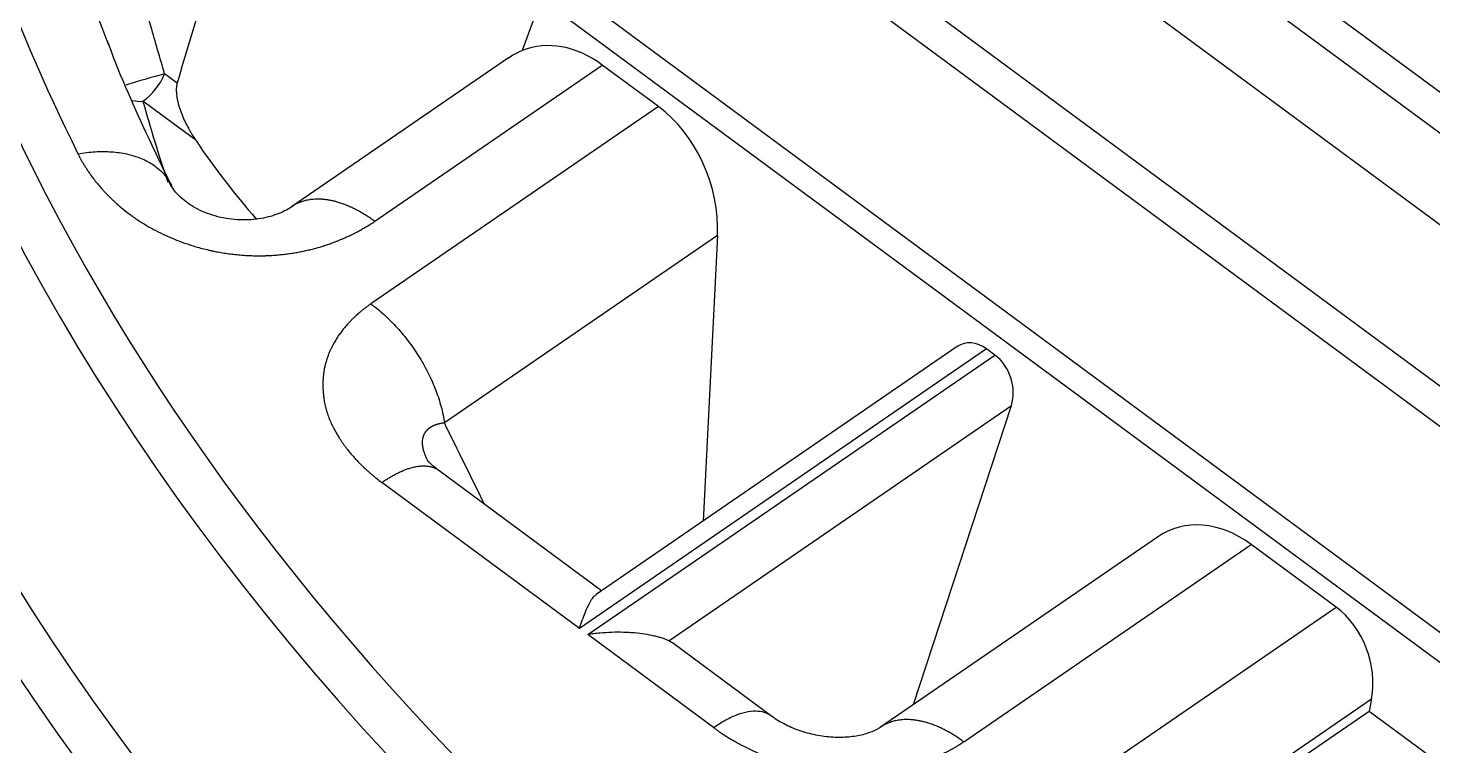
# Model space of a CAD drawing. Header units: millimetres. Extents: x -1286 to 291, y 5350 to 5880.
# Drawn here: x 45.72 to 83.12, y 5648.34 to 5667.45 of the extents above; entities that cross this region are included whole.
import ezdxf

# ---------------------------------------------------------------- set-up
doc = ezdxf.new("R2010")
doc.units = ezdxf.units.MM
doc.layers.add('粗实线层', color=7, linetype='Continuous', lineweight=35)

msp = doc.modelspace()

# ---------------------------------------------------------------- linework, layer by layer
at = {"layer": '粗实线层', "lineweight": 25}
for p, q in [((99.204, 5653.999), (66.855, 5677.894)), ((66.222, 5677.279), (98.571, 5653.384)), ((65.752, 5675.186), (98.1, 5651.291)), ((93.715, 5650.231), (61.367, 5674.126)), ((93.08, 5649.623), (60.732, 5673.518)), ((59.582, 5668.894), (91.931, 5644.999)), ((59.38, 5668.239), (58.875, 5666.857)), ((59.38, 5668.239), (91.729, 5644.345)), ((58.505, 5666.66), (52.728, 5662.694)), ((49.685, 5665.99), (49.352, 5666.236)), ((54.944, 5662.308), (61.005, 5666.469)), ((62.5, 5665.365), (61.005, 5666.469)), ((50.18, 5664.467), (48.775, 5665.504)), ((62.5, 5665.365), (54.845, 5660.11)), ((64.068, 5661.927), (56.802, 5656.939)), ((64.068, 5661.927), (63.688, 5654.326)), ((71.236, 5658.912), (60.395, 5651.469)), ((60.616, 5651.306), (71.457, 5658.749)), ((70.456, 5658.972), (60.842, 5652.373)), ((71.457, 5658.749), (71.236, 5658.912)), ((62.775, 5651.14), (71.898, 5657.403)), ((69.294, 5649.444), (71.898, 5657.403)), ((60.988, 5652.473), (56.65, 5655.677)), ((60.395, 5651.469), (55.134, 5655.356)), ((75.784, 5653.899), (68.412, 5648.838)), ((70.627, 5648.452), (78.282, 5653.707)), ((80.543, 5652.037), (78.282, 5653.707)), ((64.668, 5641.14), (80.543, 5652.037)), ((63.965, 5648.832), (60.616, 5651.306)), ((65.481, 5649.154), (62.871, 5651.082)), ((65.786, 5638.814), (81.488, 5649.593)), ((81.488, 5649.593), (81.428, 5649.271)), ((71.105, 5642.185), (81.428, 5649.271)), ((81.428, 5649.271), (84.093, 5647.302))]:
    msp.add_line(p, q, dxfattribs=at)
for centre, major_axis, ratio, start_param, end_param in [((123.545, 5677.375), (-82.27, 14.355), 0.699163, 5.736612, 7.185331), ((118.501, 5677.009), (-100.383, 17.515), 0.699163, 6.161367, 8.554451), ((118.501, 5677.009), (100.021, -17.452), 0.699163, 3.021746, 5.411936), ((122.418, 5670.919), (85.524, -14.923), 0.699163, 3.013339, 4.072052), ((123.443, 5676.79), (83.245, -14.525), 0.699163, 3.134506, 4.043739), ((122.52, 5671.504), (84.549, -14.753), 0.699163, 3.153167, 4.072053), ((123.545, 5677.375), (-80.92, 14.119), 0.699163, 0.282738, 0.474088), ((123.278, 5675.847), (-77.924, 13.597), 0.699163, 0.282738, 0.402661), ((66.808, 5682.645), (-19.424, -48.892), 0.203927, 4.978648, 5.139661), ((60.032, 5663.807), (1.105, -3.07), 0.747187, 2.300502, 3.164608), ((48.874, 5666.07), (-0.772, -0.226), 0.039466, 4.033366, 5.508064), ((48.874, 5666.07), (0.478, 0.647), 0.415765, 4.018489, 5.257666), ((48.874, 5666.07), (-0.775, -0.215), 0.678469, 0.885924, 1.258803), ((122.186, 5669.588), (-74.345, 12.972), 0.699163, 0.320879, 0.361323), ((61.527, 5662.703), (1.105, -3.07), 0.747187, 1.061318, 2.300502), ((73.661, 5670.853), (-26.133, 4.56), 0.699163, 0.590576, 0.712423), ((118.436, 5676.636), (-100.877, 17.602), 0.699163, 0.472789, 2.271266), ((70.932, 5658.08), (0.345, -0.959), 0.747187, 2.300502, 3.334803), ((71.153, 5657.917), (0.345, -0.959), 0.747187, 0.764612, 2.300502), ((117.572, 5671.681), (-100.514, 17.538), 0.699163, 0.473596, 2.412968), ((77.309, 5651.045), (1.105, -3.07), 0.747187, 2.300502, 3.334814), ((79.935, 5650.374), (0.691, -1.919), 0.747187, 0.904238, 2.300502), ((61.013, 5648.456), (-1.846, -2.635), 0.439955, 3.130506, 3.209779)]:
    msp.add_ellipse(centre, major_axis=major_axis, ratio=ratio, start_param=start_param, end_param=end_param, dxfattribs=at)
for points, degree in [([(49.352, 5666.236), (49.225, 5666.668), (48.982, 5667.51), (48.758, 5668.311), (48.651, 5668.7)], 3), ([(57.865, 5654.78), (57.511, 5655.5), (57.157, 5656.22), (56.802, 5656.939)], 3), ([(56.681, 5655.654), (56.376, 5655.886), (56.347, 5655.95)], 2)]:
    msp.add_open_spline(points, degree=degree, dxfattribs=at)
for points, knots in [([(49.559, 5663.211), (49.348, 5663.636), (48.752, 5664.89), (48.162, 5666.189), (47.845, 5667.065), (47.831, 5667.104)], [0, 0, 0, 0, 0.329907, 0.969521, 1, 1, 1, 1]), ([(58.509, 5666.662), (58.56, 5666.697), (58.612, 5666.73), (58.733, 5666.796), (58.803, 5666.829), (58.875, 5666.857)], [0, 0, 0, 0, 0.447819, 0.447819, 1, 1, 1, 1]), ([(49.685, 5665.99), (49.675, 5665.956), (49.668, 5665.92), (49.664, 5665.872), (49.663, 5665.863), (49.662, 5665.843), (49.661, 5665.815), (49.661, 5665.786), (49.663, 5665.747), (49.664, 5665.728), (49.667, 5665.69), (49.67, 5665.671), (49.677, 5665.615), (49.683, 5665.578), (49.698, 5665.506), (49.707, 5665.471), (49.72, 5665.418), (49.725, 5665.401), (49.735, 5665.367), (49.74, 5665.35), (49.767, 5665.266), (49.791, 5665.202), (49.841, 5665.078), (49.868, 5665.018), (49.924, 5664.9), (49.954, 5664.843), (49.999, 5664.759), (50.015, 5664.731), (50.047, 5664.677), (50.063, 5664.65), (50.112, 5664.57), (50.145, 5664.518), (50.18, 5664.467)], [0, 0, 0, 0, 0.0625, 0.0625, 0.078125, 0.078125, 0.09375, 0.125, 0.125, 0.15625, 0.15625, 0.1875, 0.1875, 0.25, 0.25, 0.3125, 0.3125, 0.34375, 0.34375, 0.375, 0.375, 0.5, 0.5, 0.625, 0.625, 0.75, 0.75, 0.8125, 0.8125, 0.875, 0.875, 1, 1, 1, 1]), ([(47.043, 5664.108), (47.198, 5664.135), (47.351, 5664.153), (47.65, 5664.17), (47.796, 5664.169), (48.078, 5664.149), (48.214, 5664.129), (48.472, 5664.072), (48.595, 5664.035), (48.823, 5663.943), (48.929, 5663.888), (49.121, 5663.763), (49.208, 5663.692), (49.343, 5663.554), (49.396, 5663.49), (49.442, 5663.422)], [0, 0, 0, 0, 0.147637, 0.147637, 0.295274, 0.295274, 0.442911, 0.442911, 0.590547, 0.590547, 0.738184, 0.738184, 0.885821, 0.885821, 1, 1, 1, 1]), ([(47.043, 5664.108), (47.048, 5664.099), (47.057, 5664.079), (47.073, 5664.05), (47.088, 5664.019), (47.105, 5663.987), (47.123, 5663.955), (47.141, 5663.921), (47.161, 5663.887), (47.181, 5663.852), (47.203, 5663.816), (47.225, 5663.778), (47.249, 5663.74), (47.274, 5663.702), (47.3, 5663.662), (47.327, 5663.621), (47.378, 5663.547), (47.453, 5663.446), (47.549, 5663.325), (47.637, 5663.221), (47.71, 5663.139), (47.771, 5663.073), (47.824, 5663.018), (47.877, 5662.965), (47.93, 5662.913), (47.982, 5662.863), (48.035, 5662.814), (48.088, 5662.767), (48.188, 5662.679), (48.35, 5662.546), (48.58, 5662.378), (48.82, 5662.225), (49.059, 5662.09), (49.298, 5661.97), (49.545, 5661.859), (49.794, 5661.761), (50.008, 5661.686), (50.194, 5661.629), (50.353, 5661.584), (50.493, 5661.55), (50.607, 5661.525), (50.689, 5661.508), (50.771, 5661.492), (50.853, 5661.477), (50.935, 5661.464), (51.044, 5661.448), (51.186, 5661.429), (51.364, 5661.411), (51.511, 5661.401), (51.626, 5661.395), (51.707, 5661.393), (51.794, 5661.391), (51.886, 5661.39), (51.984, 5661.392), (52.106, 5661.395), (52.246, 5661.403), (52.398, 5661.416), (52.536, 5661.431), (52.647, 5661.446), (52.735, 5661.458), (52.806, 5661.469), (52.876, 5661.481), (52.945, 5661.494), (53.013, 5661.508), (53.081, 5661.522), (53.148, 5661.537), (53.215, 5661.553), (53.281, 5661.569), (53.346, 5661.586), (53.411, 5661.604), (53.475, 5661.622), (53.538, 5661.641), (53.601, 5661.661), (53.663, 5661.681), (53.724, 5661.702), (53.785, 5661.723), (53.853, 5661.748), (53.925, 5661.776), (54, 5661.805), (54.066, 5661.833), (54.125, 5661.859), (54.191, 5661.888), (54.271, 5661.924), (54.373, 5661.973), (54.462, 5662.019), (54.534, 5662.057), (54.583, 5662.084), (54.633, 5662.113), (54.683, 5662.142), (54.735, 5662.173), (54.786, 5662.205), (54.839, 5662.238), (54.891, 5662.272), (54.926, 5662.296), (54.944, 5662.308)], [0, 0, 0, 0, 0.004175, 0.008498, 0.01297, 0.017592, 0.022364, 0.027285, 0.032355, 0.037576, 0.042947, 0.048468, 0.054139, 0.059961, 0.065933, 0.072056, 0.07833, 0.09965, 0.118489, 0.13484, 0.148694, 0.157831, 0.166795, 0.175587, 0.184206, 0.192649, 0.200918, 0.209013, 0.216932, 0.246522, 0.27992, 0.311524, 0.338625, 0.367635, 0.39575, 0.422926, 0.450117, 0.465314, 0.482063, 0.500359, 0.508843, 0.517296, 0.525717, 0.534107, 0.542466, 0.550794, 0.567672, 0.585694, 0.604851, 0.612532, 0.620794, 0.629637, 0.639061, 0.649065, 0.659648, 0.676795, 0.692634, 0.707163, 0.720388, 0.727961, 0.735513, 0.743045, 0.750557, 0.75805, 0.765523, 0.772977, 0.78041, 0.787824, 0.795216, 0.802588, 0.809938, 0.817265, 0.824569, 0.831852, 0.839114, 0.846355, 0.853577, 0.863601, 0.872764, 0.881069, 0.888518, 0.895113, 0.905897, 0.919169, 0.934915, 0.941471, 0.948196, 0.95509, 0.962154, 0.969386, 0.976787, 0.984357, 0.992095, 1, 1, 1, 1]), ([(52.799, 5662.741), (52.704, 5662.664), (52.473, 5662.535), (52.018, 5662.383), (51.54, 5662.333), (51.136, 5662.358), (50.837, 5662.409), (50.552, 5662.491), (50.199, 5662.636), (49.839, 5662.868), (49.569, 5663.16), (49.464, 5663.344), (49.436, 5663.436)], [0, 0, 0, 0, 0.137507, 0.267093, 0.386888, 0.443886, 0.499772, 0.555707, 0.612819, 0.732903, 0.862599, 1, 1, 1, 1]), ([(49.442, 5663.422), (49.455, 5663.402), (49.468, 5663.382), (49.498, 5663.332), (49.514, 5663.301), (49.53, 5663.271)], [0, 0, 0, 0, 0.410368, 0.410368, 1, 1, 1, 1]), ([(173.327, 5612.382), (172.725, 5612.156), (170.964, 5611.514), (167.991, 5610.521), (164.376, 5609.453), (160.684, 5608.497), (156.921, 5607.657), (153.093, 5606.932), (149.207, 5606.324), (145.269, 5605.834), (141.285, 5605.464), (137.263, 5605.213), (133.21, 5605.082), (129.132, 5605.072), (125.035, 5605.182), (120.927, 5605.412), (116.816, 5605.762), (112.707, 5606.232), (108.607, 5606.819), (104.524, 5607.525), (100.465, 5608.346), (96.435, 5609.283), (92.443, 5610.332), (88.495, 5611.494), (84.597, 5612.764), (80.756, 5614.143), (76.978, 5615.626), (73.27, 5617.212), (69.638, 5618.898), (66.089, 5620.681), (62.627, 5622.558), (59.259, 5624.526), (55.991, 5626.581), (52.828, 5628.72), (49.776, 5630.94), (46.838, 5633.237), (44.022, 5635.606), (41.33, 5638.044), (38.768, 5640.546), (36.34, 5643.109), (34.05, 5645.729), (31.901, 5648.4), (29.898, 5651.118), (28.043, 5653.878), (26.343, 5656.678), (24.984, 5659.144), (24.237, 5660.683), (23.965, 5661.27)], [0, 0, 0, 0, 0.011907, 0.03456, 0.057214, 0.079868, 0.102523, 0.125177, 0.147832, 0.170486, 0.193142, 0.215797, 0.238453, 0.261109, 0.283765, 0.306422, 0.329078, 0.351735, 0.374392, 0.397049, 0.419705, 0.442362, 0.465019, 0.487675, 0.510331, 0.532987, 0.555642, 0.578298, 0.600952, 0.623607, 0.64626, 0.668914, 0.691567, 0.714219, 0.736872, 0.759524, 0.782176, 0.804829, 0.827481, 0.850134, 0.872788, 0.895443, 0.918099, 0.940757, 0.963418, 0.986081, 1, 1, 1, 1]), ([(54.845, 5660.11), (54.836, 5660.104), (54.818, 5660.092), (54.791, 5660.073), (54.762, 5660.052), (54.731, 5660.03), (54.699, 5660.006), (54.665, 5659.98), (54.63, 5659.953), (54.594, 5659.924), (54.557, 5659.893), (54.502, 5659.846), (54.436, 5659.787), (54.364, 5659.718), (54.305, 5659.658), (54.256, 5659.605), (54.212, 5659.557), (54.17, 5659.509), (54.129, 5659.461), (54.089, 5659.411), (54.05, 5659.36), (54.012, 5659.308), (53.975, 5659.255), (53.939, 5659.201), (53.905, 5659.145), (53.872, 5659.089), (53.836, 5659.025), (53.8, 5658.954), (53.762, 5658.874), (53.726, 5658.792), (53.693, 5658.707), (53.663, 5658.619), (53.637, 5658.529), (53.613, 5658.43), (53.592, 5658.324), (53.577, 5658.214), (53.568, 5658.108), (53.564, 5658.005), (53.564, 5657.906), (53.568, 5657.825), (53.572, 5657.759), (53.577, 5657.704), (53.583, 5657.644), (53.592, 5657.58), (53.603, 5657.511), (53.617, 5657.437), (53.635, 5657.359), (53.657, 5657.277), (53.69, 5657.167), (53.738, 5657.038), (53.802, 5656.896), (53.867, 5656.769), (53.93, 5656.656), (53.985, 5656.566), (54.031, 5656.493), (54.071, 5656.432), (54.116, 5656.368), (54.165, 5656.301), (54.23, 5656.217), (54.307, 5656.123), (54.394, 5656.025), (54.463, 5655.95), (54.515, 5655.896), (54.551, 5655.86), (54.582, 5655.828), (54.609, 5655.802), (54.637, 5655.776), (54.671, 5655.742), (54.722, 5655.695), (54.773, 5655.649), (54.817, 5655.61), (54.849, 5655.582), (54.884, 5655.553), (54.92, 5655.523), (54.958, 5655.491), (54.999, 5655.459), (55.042, 5655.425), (55.087, 5655.391), (55.118, 5655.367), (55.134, 5655.356)], [0, 0, 0, 0, 0.005135, 0.010651, 0.016547, 0.022825, 0.029484, 0.036526, 0.043951, 0.051759, 0.059952, 0.068529, 0.088308, 0.10555, 0.120248, 0.1324, 0.143498, 0.154703, 0.166018, 0.177441, 0.188976, 0.200623, 0.212383, 0.224256, 0.236242, 0.24834, 0.260547, 0.276693, 0.293196, 0.310057, 0.327276, 0.344856, 0.362799, 0.381103, 0.403086, 0.424251, 0.444591, 0.464105, 0.482791, 0.500651, 0.51011, 0.520439, 0.531641, 0.543714, 0.55666, 0.570477, 0.585165, 0.60072, 0.61714, 0.646967, 0.674194, 0.698828, 0.720872, 0.740333, 0.751799, 0.763989, 0.7769, 0.79053, 0.804879, 0.828211, 0.848946, 0.867093, 0.876072, 0.884007, 0.890898, 0.896748, 0.901556, 0.908321, 0.91894, 0.933404, 0.939472, 0.945875, 0.95261, 0.959679, 0.96708, 0.974813, 0.982878, 0.991274, 1, 1, 1, 1]), ([(54.845, 5660.11), (54.966, 5660.021), (55.086, 5659.922), (55.32, 5659.708), (55.434, 5659.594), (55.652, 5659.352), (55.758, 5659.224), (55.956, 5658.959), (56.05, 5658.821), (56.224, 5658.539), (56.305, 5658.395), (56.45, 5658.103), (56.515, 5657.955), (56.627, 5657.661), (56.675, 5657.513), (56.753, 5657.223), (56.782, 5657.079), (56.803, 5656.94)], [0, 0, 0, 0, 0.125, 0.125, 0.25, 0.25, 0.375, 0.375, 0.5, 0.5, 0.625, 0.625, 0.75, 0.75, 0.875, 0.875, 1, 1, 1, 1]), ([(56.802, 5656.939), (56.797, 5656.939), (56.786, 5656.937), (56.769, 5656.935), (56.753, 5656.933), (56.737, 5656.93), (56.722, 5656.928), (56.706, 5656.925), (56.691, 5656.922), (56.676, 5656.918), (56.661, 5656.915), (56.647, 5656.911), (56.632, 5656.908), (56.618, 5656.904), (56.605, 5656.9), (56.591, 5656.895), (56.578, 5656.891), (56.565, 5656.886), (56.552, 5656.882), (56.539, 5656.877), (56.527, 5656.872), (56.515, 5656.866), (56.503, 5656.861), (56.491, 5656.856), (56.48, 5656.85), (56.469, 5656.844), (56.458, 5656.838), (56.447, 5656.832), (56.436, 5656.826), (56.426, 5656.819), (56.416, 5656.813), (56.406, 5656.806), (56.397, 5656.799), (56.388, 5656.793), (56.379, 5656.785), (56.37, 5656.778), (56.361, 5656.771), (56.353, 5656.763), (56.345, 5656.756), (56.337, 5656.748), (56.33, 5656.74), (56.322, 5656.732), (56.315, 5656.724), (56.308, 5656.716), (56.302, 5656.708), (56.295, 5656.699), (56.289, 5656.691), (56.283, 5656.682), (56.277, 5656.673), (56.272, 5656.664), (56.267, 5656.655), (56.262, 5656.646), (56.257, 5656.637), (56.252, 5656.627), (56.248, 5656.618), (56.244, 5656.608), (56.24, 5656.598), (56.236, 5656.589), (56.233, 5656.579), (56.23, 5656.569), (56.227, 5656.558), (56.224, 5656.548), (56.222, 5656.538), (56.219, 5656.527), (56.217, 5656.517), (56.216, 5656.506), (56.214, 5656.495), (56.213, 5656.485), (56.211, 5656.474), (56.21, 5656.463), (56.21, 5656.451), (56.209, 5656.44), (56.209, 5656.429), (56.209, 5656.417), (56.209, 5656.406), (56.21, 5656.394), (56.21, 5656.379), (56.212, 5656.36), (56.214, 5656.338), (56.218, 5656.315), (56.222, 5656.291), (56.227, 5656.267), (56.232, 5656.243), (56.239, 5656.218), (56.246, 5656.193), (56.254, 5656.167), (56.263, 5656.141), (56.272, 5656.115), (56.283, 5656.088), (56.294, 5656.061), (56.306, 5656.033), (56.319, 5656.006), (56.333, 5655.978), (56.342, 5655.958), (56.348, 5655.948), (56.348, 5655.948)], [0, 0, 0, 0, 0.012219, 0.024354, 0.036406, 0.048376, 0.060263, 0.072068, 0.083792, 0.095435, 0.106997, 0.11848, 0.129883, 0.141208, 0.152454, 0.163622, 0.174713, 0.185728, 0.196666, 0.207529, 0.218317, 0.229031, 0.239671, 0.250238, 0.260733, 0.271156, 0.281509, 0.291791, 0.302003, 0.312147, 0.322223, 0.332231, 0.342173, 0.352049, 0.36186, 0.371608, 0.381291, 0.390913, 0.400473, 0.409972, 0.419412, 0.428793, 0.438116, 0.447382, 0.456592, 0.465747, 0.474849, 0.483897, 0.492894, 0.50184, 0.510736, 0.519584, 0.528384, 0.537138, 0.545846, 0.554511, 0.563133, 0.571714, 0.580254, 0.588755, 0.597218, 0.605645, 0.614037, 0.622394, 0.630719, 0.639013, 0.647277, 0.655513, 0.663721, 0.671904, 0.680062, 0.688198, 0.696312, 0.704407, 0.712482, 0.720541, 0.728585, 0.743669, 0.758813, 0.774025, 0.789315, 0.804693, 0.820167, 0.835748, 0.851443, 0.867262, 0.883213, 0.899304, 0.915544, 0.93194, 0.948499, 0.96523, 0.98214, 0.999235, 1, 1, 1, 1]), ([(22.562, 5655.117), (22.656, 5654.915), (23.211, 5653.749), (24.372, 5651.645), (26.058, 5648.812), (27.909, 5646.019), (29.907, 5643.269), (32.051, 5640.566), (34.338, 5637.915), (36.764, 5635.321), (39.324, 5632.787), (42.014, 5630.318), (44.831, 5627.919), (47.769, 5625.592), (50.822, 5623.342), (53.987, 5621.173), (57.258, 5619.088), (60.63, 5617.091), (64.096, 5615.185), (67.65, 5613.373), (71.289, 5611.658), (75.004, 5610.044), (78.789, 5608.532), (82.64, 5607.125), (86.548, 5605.825), (90.508, 5604.636), (94.514, 5603.558), (98.557, 5602.593), (102.632, 5601.743), (106.732, 5601.01), (110.85, 5600.395), (114.98, 5599.898), (119.113, 5599.52), (123.244, 5599.263), (127.366, 5599.127), (131.471, 5599.111), (135.554, 5599.216), (139.606, 5599.442), (143.622, 5599.788), (147.595, 5600.253), (151.518, 5600.838), (155.384, 5601.541), (159.188, 5602.361), (162.922, 5603.296), (166.581, 5604.346), (170.158, 5605.508), (173.648, 5606.78), (177.045, 5608.16), (180.343, 5609.647), (182.742, 5610.842), (184.048, 5611.533), (184.311, 5611.674)], [0, 0, 0, 0, 0.00439, 0.025442, 0.046497, 0.067556, 0.088618, 0.109682, 0.130748, 0.151816, 0.172885, 0.193955, 0.215025, 0.236096, 0.257168, 0.278239, 0.29931, 0.320382, 0.341453, 0.362524, 0.383594, 0.404664, 0.425734, 0.446804, 0.467874, 0.488943, 0.510013, 0.531082, 0.552151, 0.57322, 0.594289, 0.615358, 0.636428, 0.657497, 0.678567, 0.699637, 0.720707, 0.741778, 0.762849, 0.78392, 0.804992, 0.826064, 0.847136, 0.868209, 0.889282, 0.910356, 0.931429, 0.952502, 0.973575, 0.994648, 1, 1, 1, 1]), ([(60.395, 5651.469), (60.398, 5651.479), (60.402, 5651.489), (60.408, 5651.508), (60.418, 5651.536), (60.441, 5651.602), (60.46, 5651.656), (60.498, 5651.76), (60.523, 5651.826), (60.574, 5651.95), (60.599, 5652.008), (60.637, 5652.088), (60.65, 5652.114), (60.675, 5652.162), (60.688, 5652.185), (60.728, 5652.249), (60.754, 5652.286), (60.803, 5652.34), (60.824, 5652.36), (60.847, 5652.376)], [0, 0, 0, 0, 0.021743, 0.021743, 0.043487, 0.086973, 0.173947, 0.173947, 0.347894, 0.347894, 0.521841, 0.521841, 0.608814, 0.608814, 0.695788, 0.695788, 0.869735, 0.869735, 1, 1, 1, 1]), ([(62.775, 5651.14), (62.752, 5651.152), (62.726, 5651.163), (62.669, 5651.186), (62.639, 5651.197), (62.574, 5651.218), (62.54, 5651.229), (62.485, 5651.244), (62.467, 5651.249), (62.429, 5651.258), (62.41, 5651.263), (62.311, 5651.286), (62.227, 5651.302), (62.051, 5651.329), (61.959, 5651.34), (61.816, 5651.352), (61.767, 5651.355), (61.669, 5651.361), (61.618, 5651.363), (61.466, 5651.367), (61.363, 5651.367), (61.154, 5651.36), (61.049, 5651.354), (60.888, 5651.34), (60.807, 5651.331), (60.711, 5651.32), (60.67, 5651.314), (60.643, 5651.31), (60.629, 5651.308), (60.616, 5651.306)], [0, 0, 0, 0, 0.0625, 0.0625, 0.125, 0.125, 0.1875, 0.1875, 0.21875, 0.21875, 0.25, 0.25, 0.375, 0.375, 0.5, 0.5, 0.5625, 0.5625, 0.625, 0.625, 0.75, 0.75, 0.875, 0.875, 0.9375, 0.96875, 0.984375, 0.984375, 1, 1, 1, 1]), ([(63.965, 5648.832), (64.077, 5648.909), (64.186, 5648.976), (64.4, 5649.091), (64.504, 5649.139), (64.704, 5649.213), (64.799, 5649.24), (64.98, 5649.271), (65.065, 5649.277), (65.223, 5649.265), (65.295, 5649.249), (65.409, 5649.202), (65.452, 5649.176), (65.492, 5649.145)], [0, 0, 0, 0, 0.174497, 0.174497, 0.348995, 0.348995, 0.523492, 0.523492, 0.697989, 0.697989, 0.872486, 0.872486, 1, 1, 1, 1]), ([(68.477, 5648.881), (68.416, 5648.832), (68.265, 5648.745), (67.96, 5648.635), (67.58, 5648.568), (67.144, 5648.56), (66.683, 5648.62), (66.235, 5648.745), (65.827, 5648.924), (65.601, 5649.064), (65.497, 5649.142)], [0, 0, 0, 0, 0.13048, 0.256684, 0.37906, 0.499121, 0.619323, 0.742097, 0.868879, 1, 1, 1, 1]), ([(63.965, 5648.832), (63.975, 5648.825), (63.994, 5648.811), (64.025, 5648.789), (64.057, 5648.765), (64.093, 5648.74), (64.13, 5648.714), (64.171, 5648.687), (64.213, 5648.658), (64.259, 5648.628), (64.307, 5648.598), (64.379, 5648.553), (64.471, 5648.498), (64.578, 5648.437), (64.67, 5648.387), (64.75, 5648.345), (64.823, 5648.308), (64.895, 5648.272), (64.969, 5648.236), (65.044, 5648.201), (65.12, 5648.167), (65.198, 5648.133), (65.278, 5648.1), (65.358, 5648.067), (65.441, 5648.035), (65.524, 5648.004), (65.618, 5647.971), (65.723, 5647.936), (65.84, 5647.899), (65.96, 5647.863), (66.084, 5647.829), (66.212, 5647.796), (66.343, 5647.766), (66.485, 5647.736), (66.636, 5647.708), (66.793, 5647.684), (66.944, 5647.664), (67.089, 5647.648), (67.228, 5647.636), (67.342, 5647.629), (67.436, 5647.624), (67.512, 5647.621), (67.595, 5647.618), (67.685, 5647.616), (67.781, 5647.615), (67.882, 5647.616), (67.99, 5647.62), (68.104, 5647.625), (68.254, 5647.636), (68.429, 5647.654), (68.622, 5647.683), (68.794, 5647.714), (68.945, 5647.746), (69.064, 5647.774), (69.161, 5647.798), (69.242, 5647.819), (69.327, 5647.844), (69.416, 5647.871), (69.526, 5647.907), (69.648, 5647.951), (69.776, 5648.001), (69.872, 5648.042), (69.942, 5648.073), (69.989, 5648.094), (70.029, 5648.113), (70.063, 5648.129), (70.097, 5648.146), (70.14, 5648.167), (70.2, 5648.197), (70.259, 5648.228), (70.308, 5648.255), (70.344, 5648.275), (70.38, 5648.296), (70.418, 5648.318), (70.458, 5648.342), (70.499, 5648.367), (70.541, 5648.394), (70.584, 5648.422), (70.613, 5648.442), (70.627, 5648.452)], [0, 0, 0, 0, 0.005135, 0.010651, 0.016547, 0.022825, 0.029484, 0.036526, 0.043951, 0.051759, 0.059952, 0.068529, 0.088308, 0.10555, 0.120248, 0.1324, 0.143498, 0.154703, 0.166018, 0.177441, 0.188976, 0.200623, 0.212383, 0.224256, 0.236242, 0.24834, 0.260547, 0.276693, 0.293196, 0.310057, 0.327276, 0.344856, 0.362799, 0.381103, 0.403086, 0.424251, 0.444591, 0.464105, 0.482791, 0.500651, 0.51011, 0.520439, 0.531641, 0.543714, 0.55666, 0.570477, 0.585165, 0.60072, 0.61714, 0.646967, 0.674194, 0.698828, 0.720872, 0.740333, 0.751799, 0.763989, 0.7769, 0.79053, 0.804879, 0.828211, 0.848946, 0.867093, 0.876072, 0.884007, 0.890898, 0.896748, 0.901556, 0.908321, 0.91894, 0.933404, 0.939472, 0.945875, 0.95261, 0.959679, 0.96708, 0.974813, 0.982878, 0.991274, 1, 1, 1, 1])]:
    msp.add_open_spline(points, degree=3, knots=knots, dxfattribs=at)
for points, weights in [([(54.944, 5662.308), (54.135, 5662.905), (53.349, 5663.069), (52.784, 5662.73)], [1.10246838504, 0.993206987564, 0.97132414817, 1.03681986686]), ([(52.784, 5662.73), (52.766, 5662.719), (52.747, 5662.707), (52.729, 5662.695)], [1.03681983752, 1.03914877459, 1.04158819452, 1.0441380973]), ([(55.134, 5655.356), (55.777, 5655.797), (56.321, 5655.921), (56.65, 5655.677)], [1.10247002689, 1.0064759273, 0.977927407424, 1.01682446727]), ([(70.627, 5648.452), (69.819, 5649.049), (69.033, 5649.213), (68.468, 5648.875)], [1.10247002689, 0.993240366874, 0.971337110899, 1.03676025897]), ([(68.468, 5648.875), (68.449, 5648.863), (68.431, 5648.851), (68.413, 5648.839)], [1.03676024524, 1.03910779251, 1.04156777739, 1.04414019986])]:
    msp.add_rational_spline(points, weights, degree=3, dxfattribs=at)

doc.saveas('drawing.dxf')
